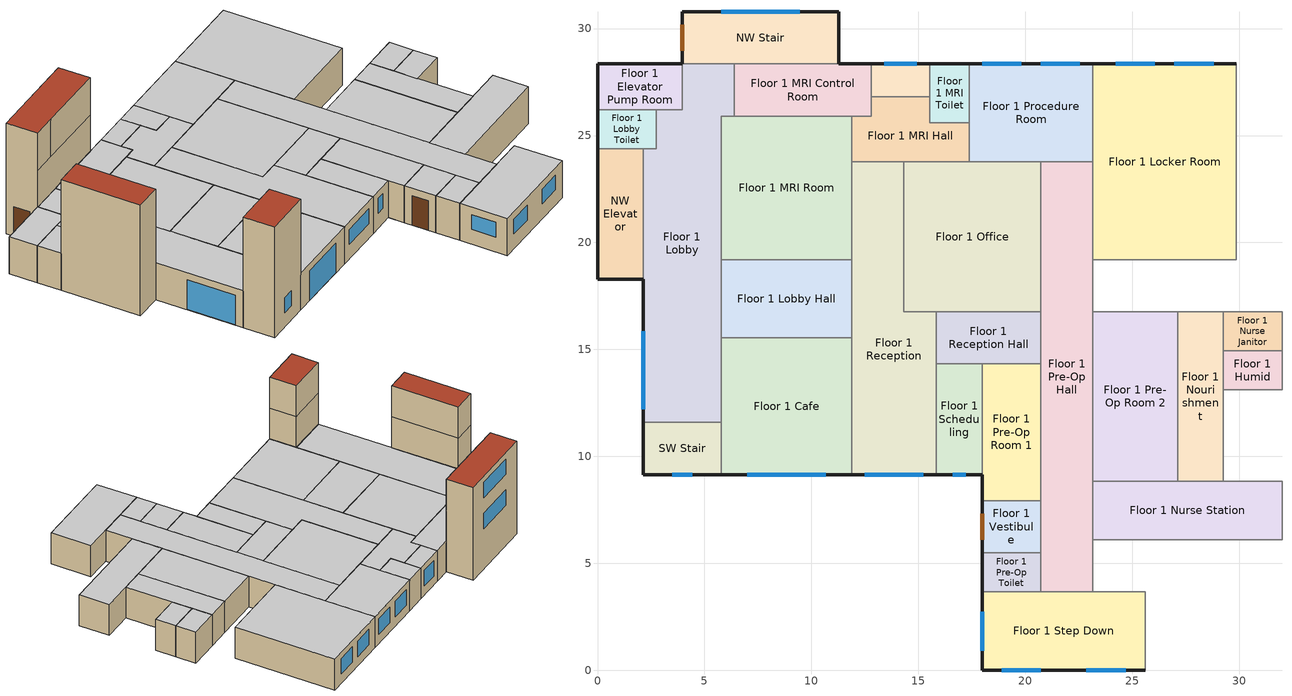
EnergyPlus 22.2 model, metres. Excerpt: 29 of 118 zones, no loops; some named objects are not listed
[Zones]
Floor 1 Office
 floor ground (ext-slab): 20.73,23.77 20.73,16.76 14.33,16.76 14.33,23.77 z0
 wall adiabatic (int-walls): 20.73,16.76 20.73,23.77 14.33,23.77 14.33,16.76 20.73,16.76 z0:3.05
 ceiling adiabatic (INT-FLOOR-UNDERSIDE): 20.73,16.76 20.73,23.77 14.33,23.77 14.33,16.76 z3.05
Floor 1 Nurse Janitor
 floor ground (ext-slab): 29.26,14.94 29.26,16.76 32,16.76 32,14.94 z0
 wall adiabatic (int-walls): 32,16.76 29.26,16.76 29.26,14.94 32,14.94 32,16.76 z0:3.05
 ceiling adiabatic (INT-FLOOR-UNDERSIDE): 32,16.76 29.26,16.76 29.26,14.94 32,14.94 z3.05
Floor 1 Pre-Op Toilet
 floor ground (ext-slab): 17.98,5.49 20.73,5.49 20.73,3.66 17.98,3.66 z0
 wall outside (Steel Frame Non-res Ext Wall): 17.98,5.49 17.98,3.66 z0:3.05
 wall adiabatic (int-walls): 17.98,3.66 20.73,3.66 20.73,5.49 17.98,5.49 z0:3.05
 ceiling adiabatic (INT-FLOOR-UNDERSIDE): 20.73,5.49 17.98,5.49 17.98,3.66 20.73,3.66 z3.05
NW Stair
 floor ground (ext-slab): 3.96,30.78 11.28,30.78 11.28,28.35 3.96,28.35 z0
 wall outside (Steel Frame Non-res Ext Wall): 11.28,28.35 11.28,30.78 3.96,30.78 3.96,28.35 z0:9.14
 wall to Floor 3 Office (int-walls): 5.79,28.35 11.28,28.35 z6.1:9.14
 wall to Floor 1 MRI Control Room (int-walls): 6.4,28.35 11.28,28.35 z0:3.05
 wall to Floor 3 Elevator Hall (int-walls): 3.96,28.35 5.79,28.35 z6.1:9.14
 wall to Floor 2 Work (int-walls): 3.96,28.35 11.28,28.35 z3.05:6.1
 wall to Floor 1 Lobby (int-walls): 3.96,28.35 6.4,28.35 z0:3.05
 window (Window Non-res Fixed): 9.45,30.78 5.79,30.78 z7.01:8.53; 9.45,30.78 5.79,30.78 z3.96:5.49
 door (Swinging Door Non-res): 3.96,30.18 3.96,28.96 z0:2.44
 roof outside (IEAD Non-res Roof): 11.28,30.78 3.96,30.78 3.96,28.35 11.28,28.35 z9.14
Floor 1 MRI Room
 floor ground (ext-slab): 11.89,19.2 5.79,19.2 5.79,25.91 11.89,25.91 z0
 wall adiabatic (int-walls): 11.89,19.2 11.89,23.77 11.89,25.91 6.4,25.91 5.79,25.91 5.79,19.2 11.89,19.2 z0:3.05
 ceiling adiabatic (INT-FLOOR-UNDERSIDE): 5.79,19.2 11.89,19.2 11.89,25.91 5.79,25.91 z3.05
Floor 1 Vestibule
 floor ground (ext-slab): 20.73,5.49 17.98,5.49 17.98,7.92 20.73,7.92 z0
 wall outside (Steel Frame Non-res Ext Wall): 17.98,7.92 17.98,5.49 z0:3.05
 wall adiabatic (int-walls): 17.98,5.49 20.73,5.49 20.73,7.92 17.98,7.92 z0:3.05
 door (Swinging Door Non-res): 17.98,7.32 17.98,6.1 z0:2.44
 ceiling adiabatic (INT-FLOOR-UNDERSIDE): 17.98,5.49 20.73,5.49 20.73,7.92 17.98,7.92 z3.05
Floor 1 Humid
 floor ground (ext-slab): 32,14.94 32,13.11 29.26,13.11 29.26,14.94 z0
 wall adiabatic (int-walls): 32,14.94 29.26,14.94 29.26,13.11 32,13.11 32,14.94 z0:3.05
 ceiling adiabatic (INT-FLOOR-UNDERSIDE): 32,13.11 32,14.94 29.26,14.94 29.26,13.11 z3.05
Floor 1 Nurse Station
 floor ground (ext-slab): 23.16,6.1 23.16,8.84 32,8.84 32,6.1 z0
 wall adiabatic (int-walls): 23.16,6.1 32,6.1 32,8.84 23.16,8.84 23.16,6.1 z0:3.05
 ceiling adiabatic (INT-FLOOR-UNDERSIDE): 23.16,6.1 32,6.1 32,8.84 23.16,8.84 z3.05
Floor 1 Pre-Op Room 1
 floor ground (ext-slab): 20.73,7.92 17.98,7.92 17.98,14.33 20.73,14.33 z0
 wall outside (Steel Frame Non-res Ext Wall): 17.98,9.14 17.98,7.92 z0:3.05
 wall adiabatic (int-walls): 17.98,7.92 20.73,7.92 20.73,14.33 17.98,14.33 17.98,9.14 z0:3.05
 ceiling adiabatic (INT-FLOOR-UNDERSIDE): 20.73,7.92 20.73,14.33 17.98,14.33 17.98,7.92 z3.05
Floor 1 MRI Toilet
 floor ground (ext-slab): 17.37,25.6 15.54,25.6 15.54,28.35 17.37,28.35 z0
 wall outside (Steel Frame Non-res Ext Wall): 17.37,28.35 15.54,28.35 z0:3.05
 wall adiabatic (int-walls): 15.54,28.35 15.54,25.6 17.37,25.6 17.37,28.35 z0:3.05
 ceiling adiabatic (INT-FLOOR-UNDERSIDE): 15.54,25.6 17.37,25.6 17.37,28.35 15.54,28.35 z3.05
Floor 1 Reception
 floor ground (ext-slab): 11.89,23.77 14.33,23.77 14.33,16.76 15.85,16.76 15.85,9.14 11.89,9.14 z0
 wall outside (Steel Frame Non-res Ext Wall): 11.89,9.14 15.85,9.14 z0:3.05
 wall adiabatic (int-walls): 15.85,9.14 15.85,16.76 14.33,16.76 14.33,23.77 11.89,23.77 11.89,9.14 z0:3.05
 window (Window Non-res Fixed): 12.5,9.14 15.24,9.14 z1.22:2.44
 ceiling adiabatic (INT-FLOOR-UNDERSIDE): 14.33,16.76 14.33,23.77 11.89,23.77 11.89,9.14 15.85,9.14 15.85,16.76 z3.05
Floor 1 MRI Hall
 floor ground (ext-slab): 11.89,23.77 11.89,25.91 12.8,25.91 12.8,26.82 15.54,26.82 15.54,25.6 17.37,25.6 17.37,23.77 z0
 wall adiabatic (int-walls): 15.54,25.6 15.54,26.82 12.8,26.82 12.8,25.91 11.89,25.91 11.89,23.77 14.33,23.77 17.37,23.77 17.37,25.6 15.54,25.6 z0:3.05
 ceiling adiabatic (INT-FLOOR-UNDERSIDE): 11.89,25.91 11.89,23.77 17.37,23.77 17.37,25.6 15.54,25.6 15.54,26.82 12.8,26.82 12.8,25.91 z3.05
Floor 1 Lobby
 floor ground (ext-slab): 5.79,11.58 2.13,11.58 2.13,24.38 2.74,24.38 2.74,26.21 3.96,26.21 3.96,28.35 6.4,28.35 6.4,25.91 5.79,25.91 z0
 wall outside (Steel Frame Non-res Ext Wall): 2.13,18.29 2.13,11.58 z0:3.05
 wall adiabatic (int-walls): 3.96,28.35 3.96,26.21 2.74,26.21 2.74,24.38 2.13,24.38 / 5.79,11.58 5.79,25.91 6.4,25.91 6.4,28.35 z0:3.05
 wall to NW Elevator (int-walls): 2.13,24.38 2.13,18.29 z0:3.05
 wall to SW Stair (int-walls): 2.13,11.58 5.79,11.58 z0:3.05
 window (Window Non-res Fixed): 2.13,15.85 2.13,12.19 z0.03:2.46
 ceiling adiabatic (INT-FLOOR-UNDERSIDE): 2.13,24.38 2.13,11.58 5.79,11.58 5.79,25.91 6.4,25.91 6.4,28.35 3.96,28.35 3.96,26.21 2.74,26.21 2.74,24.38 z3.05
Floor 1 Dressing Room
 floor ground (ext-slab): 15.54,28.35 15.54,26.82 12.8,26.82 12.8,28.35 z0
 wall outside (Steel Frame Non-res Ext Wall): 15.54,28.35 12.8,28.35 z0:3.05
 wall adiabatic (int-walls): 12.8,28.35 12.8,26.82 15.54,26.82 15.54,28.35 z0:3.05
 window (Window Non-res Fixed): 14.94,28.35 13.41,28.35 z0.91:2.44
 ceiling adiabatic (INT-FLOOR-UNDERSIDE): 15.54,26.82 15.54,28.35 12.8,28.35 12.8,26.82 z3.05
Floor 1 Cafe
 floor ground (ext-slab): 11.89,9.14 5.79,9.14 5.79,15.54 11.89,15.54 z0
 wall outside (Steel Frame Non-res Ext Wall): 5.79,9.14 11.89,9.14 z0:3.05
 wall adiabatic (int-walls): 11.89,9.14 11.89,15.54 5.79,15.54 5.79,11.58 z0:3.05
 wall to SW Stair (int-walls): 5.79,11.58 5.79,9.14 z0:3.05
 window (Window Non-res Fixed): 7.01,9.14 10.67,9.14 z0.03:2.46
 ceiling adiabatic (INT-FLOOR-UNDERSIDE): 5.79,9.14 11.89,9.14 11.89,15.54 5.79,15.54 z3.05
Floor 1 Procedure Room
 floor ground (ext-slab): 17.37,28.35 23.16,28.35 23.16,23.77 17.37,23.77 z0
 wall outside (Steel Frame Non-res Ext Wall): 23.16,28.35 17.37,28.35 z0:3.05
 wall adiabatic (int-walls): 17.37,28.35 17.37,23.77 23.16,23.77 23.16,28.35 z0:3.05
 window (Window Non-res Fixed): 22.56,28.35 20.73,28.35 / 19.81,28.35 17.98,28.35 z0.91:2.44
 ceiling adiabatic (INT-FLOOR-UNDERSIDE): 23.16,23.77 23.16,28.35 17.37,28.35 17.37,23.77 z3.05
Floor 1 Pre-Op Hall
 floor ground (ext-slab): 20.73,3.66 20.73,23.77 23.16,23.77 23.16,3.66 z0
 wall adiabatic (int-walls): 20.73,3.66 23.16,3.66 23.16,23.77 20.73,23.77 20.73,3.66 z0:3.05
 ceiling adiabatic (INT-FLOOR-UNDERSIDE): 20.73,3.66 23.16,3.66 23.16,23.77 20.73,23.77 z3.05
Floor 1 Pre-Op Room 2
 floor ground (ext-slab): 27.13,16.76 27.13,8.84 23.16,8.84 23.16,16.76 z0
 wall adiabatic (int-walls): 27.13,16.76 23.16,16.76 23.16,8.84 27.13,8.84 27.13,16.76 z0:3.05
 ceiling adiabatic (INT-FLOOR-UNDERSIDE): 27.13,16.76 23.16,16.76 23.16,8.84 27.13,8.84 z3.05
Floor 1 Locker Room
 floor ground (ext-slab): 23.16,28.35 29.87,28.35 29.87,19.2 23.16,19.2 z0
 wall outside (Steel Frame Non-res Ext Wall): 29.87,28.35 23.16,28.35 z0:3.05
 wall adiabatic (int-walls): 23.16,28.35 23.16,23.77 23.16,19.2 29.87,19.2 29.87,28.35 z0:3.05
 window (Window Non-res Fixed): 28.8,28.35 26.97,28.35 / 26.06,28.35 24.23,28.35 z0.91:2.44
 ceiling adiabatic (INT-FLOOR-UNDERSIDE): 29.87,28.35 23.16,28.35 23.16,19.2 29.87,19.2 z3.05
Floor 1 Lobby Toilet
 floor ground (ext-slab): 2.74,26.21 2.74,24.38 0,24.38 0,26.21 z0
 wall outside (Steel Frame Non-res Ext Wall): 0,26.21 0,24.38 z0:3.05
 wall to NW Elevator (int-walls): 0,24.38 2.13,24.38 z0:3.05
 wall adiabatic (int-walls): 2.13,24.38 2.74,24.38 2.74,26.21 0,26.21 z0:3.05
 ceiling adiabatic (INT-FLOOR-UNDERSIDE): 2.74,24.38 2.74,26.21 0,26.21 0,24.38 z3.05
SW Stair
 floor ground (ext-slab): 2.13,11.58 5.79,11.58 5.79,9.14 2.13,9.14 z0
 wall outside (Steel Frame Non-res Ext Wall): 2.13,11.58 2.13,9.14 5.79,9.14 z0:9.14
 wall to Floor 2 Reception (int-walls): 5.79,9.14 5.79,11.58 2.13,11.58 z3.05:6.1
 wall to Floor 3 Undeveloped 2 (int-walls): 5.79,9.14 5.79,11.58 2.13,11.58 z6.1:9.14
 window (Window Non-res Fixed): 3.51,9.14 4.42,9.14 z1.22:2.44
 roof outside (IEAD Non-res Roof): 2.13,11.58 2.13,9.14 5.79,9.14 5.79,11.58 z9.14
NW Elevator
 floor ground (ext-slab): 2.13,18.29 0,18.29 0,24.38 2.13,24.38 z0
 wall outside (Steel Frame Non-res Ext Wall): 0,24.38 0,18.29 2.13,18.29 z0:9.14
 wall to Floor 3 Office Toilet (int-walls): 2.13,24.38 0,24.38 z6.1:9.14
 wall to Floor 2 Work Toilet (int-walls): 2.13,24.38 0,24.38 z3.05:6.1
 wall to Floor 2 Work (int-walls): 2.13,18.29 2.13,24.38 z3.05:6.1
 wall to Floor 3 Elevator Hall (int-walls): 2.13,18.29 2.13,24.38 z6.1:9.14
 roof outside (IEAD Non-res Roof): 0,18.29 2.13,18.29 2.13,24.38 0,24.38 z9.14
Floor 1 Reception Hall
 floor ground (ext-slab): 20.73,16.76 20.73,14.33 15.85,14.33 15.85,16.76 z0
 wall adiabatic (int-walls): 15.85,16.76 15.85,14.33 20.73,14.33 20.73,16.76 15.85,16.76 z0:3.05
 ceiling adiabatic (INT-FLOOR-UNDERSIDE): 20.73,16.76 15.85,16.76 15.85,14.33 20.73,14.33 z3.05
Floor 1 Nourishment
 floor ground (ext-slab): 27.13,16.76 29.26,16.76 29.26,8.84 27.13,8.84 z0
 wall adiabatic (int-walls): 27.13,16.76 27.13,8.84 29.26,8.84 29.26,16.76 27.13,16.76 z0:3.05
 ceiling adiabatic (INT-FLOOR-UNDERSIDE): 29.26,16.76 27.13,16.76 27.13,8.84 29.26,8.84 z3.05
Floor 1 Scheduling
 floor ground (ext-slab): 17.98,9.14 15.85,9.14 15.85,14.33 17.98,14.33 z0
 wall outside (Steel Frame Non-res Ext Wall): 15.85,9.14 17.98,9.14 z0:3.05
 wall adiabatic (int-walls): 17.98,9.14 17.98,14.33 15.85,14.33 15.85,9.14 z0:3.05
 window (Window Non-res Fixed): 16.61,9.14 17.22,9.14 z1.22:2.44
 ceiling adiabatic (INT-FLOOR-UNDERSIDE): 15.85,9.14 17.98,9.14 17.98,14.33 15.85,14.33 z3.05
Floor 1 Lobby Hall
 floor ground (ext-slab): 11.89,19.2 11.89,15.54 5.79,15.54 5.79,19.2 z0
 wall adiabatic (int-walls): 5.79,19.2 5.79,15.54 11.89,15.54 11.89,19.2 5.79,19.2 z0:3.05
 ceiling adiabatic (INT-FLOOR-UNDERSIDE): 5.79,19.2 5.79,15.54 11.89,15.54 11.89,19.2 z3.05
Floor 1 MRI Control Room
 floor ground (ext-slab): 6.4,25.91 6.4,28.35 12.8,28.35 12.8,25.91 z0
 wall outside (Steel Frame Non-res Ext Wall): 12.8,28.35 11.28,28.35 z0:3.05
 wall adiabatic (int-walls): 6.4,28.35 6.4,25.91 12.8,25.91 12.8,28.35 z0:3.05
 ceiling adiabatic (INT-FLOOR-UNDERSIDE): 6.4,25.91 12.8,25.91 12.8,28.35 6.4,28.35 z3.05
Floor 1 Elevator Pump Room
 floor ground (ext-slab): 0,26.21 0,28.35 3.96,28.35 3.96,26.21 z0
 wall outside (Steel Frame Non-res Ext Wall): 3.96,28.35 0,28.35 0,26.21 z0:3.05
 wall adiabatic (int-walls): 0,26.21 3.96,26.21 3.96,28.35 z0:3.05
 ceiling adiabatic (INT-FLOOR-UNDERSIDE): 3.96,28.35 0,28.35 0,26.21 3.96,26.21 z3.05
Floor 1 Step Down
 floor ground (ext-slab): 17.98,3.66 25.6,3.66 25.6,0 17.98,0 z0
 wall outside (Steel Frame Non-res Ext Wall): 17.98,3.66 17.98,0 25.6,0 z0:3.05
 wall adiabatic (int-walls): 25.6,0 25.6,3.66 17.98,3.66 z0:3.05
 window (Window Non-res Fixed): 22.86,0 24.69,0 / 18.9,0 20.73,0 / 17.98,2.74 17.98,0.91 z1.22:2.44
 ceiling adiabatic (INT-FLOOR-UNDERSIDE): 17.98,0 25.6,0 25.6,3.66 17.98,3.66 z3.05
[Building]
Ref Bldg OutPatient New2004_v1.3_5.0: Loads convergence tolerance value=0.04; Maximum number of warmup days=25; Minimum number of warmup days=6; North axis=0; Solar distribution=FullInteriorAndExterior; Temperature convergence tolerance value=0.2; Terrain=City
[Site:GroundTemperature:BuildingSurface]
19.527, 19.502, 19.536, 19.598, 20.002, 21.64, 22.225, 22.375, 21.449, 20.121, 19.802, 19.633
[Site:Location]
USA IL-CHICAGO-OHARE: Elevation=190; Latitude=41.77; Longitude=-87.75; Time zone=-6
[Site:WaterMainsTemperature]
Annual average outdoor air temperature=9.69; Calculation method=Correlation; Maximum difference in monthly average outdoor air temperatures=28.1
[SizingPeriod:DesignDay] Barometric pressure=99063; Day of month=21; Daylight saving time indicator=No; Humidity condition type=WetBulb; Rain indicator=No; Snow indicator=No; Solar model indicator=ASHRAEClearSky
Name | Daily dry bulb temperature range | Day type | Maximum dry bulb temperature | Month | Sky clearness | Wetbulb or dewpoint at maximum dry bulb | Wind direction | Wind speed
CHICAGO Ann Clg .4% Condns WB=>MDB | 10.7 | SummerDesignDay | 31.2 | 7 | 1 | 25.5 | 230 | 5.3
CHICAGO Ann Htg 99.6% Condns DB | 0 | WinterDesignDay | -20.6 | 1 | 0 | -20.6 | 270 | 4.9
[Construction]
IEAD Non-res Roof: Roof Membrane, IEAD NonRes Roof Insulation, Metal Decking
INT-FLOOR-UNDERSIDE: CP02 CARPET PAD, MAT-CC05 4 HW CONCRETE
InteriorFurnishings: Std Wood 6inch
Steel Frame Non-res Ext Wall: Wood Siding, Steel Frame NonRes Wall Insulation, 1/2IN Gypsum
Swinging Door Non-res: Opaque Door panel NonRes
Window Non-res Fixed: NonRes Fixed Assembly Window
ext-slab: HW CONCRETE, CP02 CARPET PAD
int-walls: 1/2IN Gypsum, 1/2IN Gypsum
[Material] Thermal absorptance=0.9
Name | Conductivity | Density | Roughness | Solar absorptance | Specific heat | Thickness | Visible absorptance
1/2IN Gypsum | 0.16 | 784.9 | Smooth | 0.92 | 830 | 0.0127 | 0.92
HW CONCRETE | 1.311 | 2240 | Rough | 0.7 | 836.8 | 0.2032 | 0.7
IEAD NonRes Roof Insulation | 0.049 | 265 | MediumRough | 0.7 | 836.8 | 0.127339 | 0.7
MAT-CC05 4 HW CONCRETE | 1.311 | 2240 | Rough | 0.7 | 836.8 | 0.1016 | 0.7
Metal Decking | 45.006 | 7680 | MediumSmooth | 0.7 | 418.4 | 0.0015 | 0.3
Roof Membrane | 0.16 | 1121.29 | VeryRough | 0.7 | 1460 | 0.0095 | 0.7
Std Wood 6inch | 0.12 | 540 | MediumSmooth | 0.7 | 1210 | 0.15 | 0.7
Steel Frame NonRes Wall Insulation | 0.049 | 265 | MediumRough | 0.7 | 836.8 | 0.0870565 | 0.7
Wood Siding | 0.11 | 544.62 | MediumSmooth | 0.78 | 1210 | 0.01 | 0.78
[Material:NoMass] Solar absorptance=0.7; Thermal absorptance=0.9
Name | Roughness | Thermal resistance | Visible absorptance
CP02 CARPET PAD | VeryRough | 0.2165 | 0.8
Opaque Door panel NonRes | MediumRough | 0.101897 | 0.7
[WindowMaterial:SimpleGlazingSystem]
NonRes Fixed Assembly Window: Solar heat gain coefficient=0.39; U factor=3.23646
[AvailabilityManager:NightCycle] Applicability schedule=ALWAYS_ON; Control type=CycleOnAny; Cycling run time=1800; Cycling run time control type=FixedRunTime; Thermostat tolerance=1
Name | Fan schedule
AHU-1 Availability Manager | AHU-1_Fan_Sch
AHU-2 Availability Manager | AHU-2_Fan_Sch
[ElectricEquipment] Fraction latent=0
Name | Design level calculation method | End use subcategory | Fraction lost | Fraction radiant | Schedule | Watts per zone floor area | Zone or zonelist or space or spacelist | Design level
Floor 1 Cafe_PlugMisc_Equip | Watts/Area | General | 0 | 0.5 | BLDG_EQUIP_SCH | 10.76 | Floor 1 Cafe
Floor 1 Dressing Room_PlugMisc_Equip | Watts/Area | General | 0 | 0.5 | BLDG_EQUIP_SCH | 11.84 | Floor 1 Dressing Room
Floor 1 Elevator Pump Room_Elevators_Equip | EquipmentLevel | Elevators | 0.9 | 0.1 | BLDG_ELEVATORS |  | Floor 1 Elevator Pump Room | 48164.8
Floor 1 Humid_PlugMisc_Equip | Watts/Area | General | 0 | 0.5 | BLDG_EQUIP_SCH | 11.84 | Floor 1 Humid
Floor 1 Lobby Hall_PlugMisc_Equip | Watts/Area | General | 0 | 0.5 | BLDG_EQUIP_SCH | 4.31 | Floor 1 Lobby Hall
Floor 1 Lobby Toilet_PlugMisc_Equip | Watts/Area | General | 0.7 | 0.3 | BLDG_EQUIP_SCH | 4.31 | Floor 1 Lobby Toilet
Floor 1 Lobby Toilet_ZoneExhaustFans | EquipmentLevel | Zone Exhaust Fans | 1 | 0 | AHU-1_Fan_Sch |  | Floor 1 Lobby Toilet | 15.7101
Floor 1 Lobby_PlugMisc_Equip | Watts/Area | General | 0 | 0.5 | BLDG_EQUIP_SCH | 11.84 | Floor 1 Lobby
Floor 1 Locker Room_PlugMisc_Equip | Watts/Area | General | 0 | 0.5 | BLDG_EQUIP_SCH | 32.29 | Floor 1 Locker Room
Floor 1 MRI Control Room_PlugMisc_Equip | Watts/Area | General | 0 | 0.5 | BLDG_EQUIP_SCH | 11.84 | Floor 1 MRI Control Room
Floor 1 MRI Hall_PlugMisc_Equip | Watts/Area | General | 0 | 0.5 | BLDG_EQUIP_SCH | 4.31 | Floor 1 MRI Hall
Floor 1 MRI Room_PlugMisc_Equip | EquipmentLevel | General | 0 | 0.5 | RADIOLOGY_EQUIP_SCH |  | Floor 1 MRI Room | 23445.7
Floor 1 MRI Toilet_PlugMisc_Equip | Watts/Area | General | 0.7 | 0.3 | BLDG_EQUIP_SCH | 4.31 | Floor 1 MRI Toilet
Floor 1 MRI Toilet_ZoneExhaustFans | EquipmentLevel | Zone Exhaust Fans | 1 | 0 | AHU-1_Fan_Sch |  | Floor 1 MRI Toilet | 15.7101
Floor 1 Nourishment_PlugMisc_Equip | Watts/Area | General | 0 | 0.5 | BLDG_EQUIP_SCH | 21.53 | Floor 1 Nourishment
Floor 1 Nurse Station_PlugMisc_Equip | Watts/Area | General | 0 | 0.5 | BLDG_EQUIP_SCH | 21.53 | Floor 1 Nurse Station
Floor 1 Office_PlugMisc_Equip | Watts/Area | General | 0 | 0.5 | BLDG_EQUIP_SCH | 11.84 | Floor 1 Office
Floor 1 Pre-Op Hall_PlugMisc_Equip | Watts/Area | General | 0 | 0.5 | BLDG_EQUIP_SCH | 4.31 | Floor 1 Pre-Op Hall
Floor 1 Pre-Op Room 1_PlugMisc_Equip | Watts/Area | General | 0 | 0.5 | BLDG_EQUIP_SCH | 21.53 | Floor 1 Pre-Op Room 1
Floor 1 Pre-Op Room 2_PlugMisc_Equip | Watts/Area | General | 0 | 0.5 | BLDG_EQUIP_SCH | 21.53 | Floor 1 Pre-Op Room 2
Floor 1 Pre-Op Toilet_PlugMisc_Equip | Watts/Area | General | 0.7 | 0.3 | BLDG_EQUIP_SCH | 4.31 | Floor 1 Pre-Op Toilet
Floor 1 Pre-Op Toilet_ZoneExhaustFans | EquipmentLevel | Zone Exhaust Fans | 1 | 0 | AHU-1_Fan_Sch |  | Floor 1 Pre-Op Toilet | 15.7101
Floor 1 Procedure Room_PlugMisc_Equip | Watts/Area | General | 0 | 0.5 | BLDG_EQUIP_SCH | 32.29 | Floor 1 Procedure Room
Floor 1 Reception Hall_PlugMisc_Equip | Watts/Area | General | 0 | 0.5 | BLDG_EQUIP_SCH | 4.31 | Floor 1 Reception Hall
Floor 1 Reception_PlugMisc_Equip | Watts/Area | General | 0 | 0.5 | BLDG_EQUIP_SCH | 11.84 | Floor 1 Reception
Floor 1 Scheduling_PlugMisc_Equip | Watts/Area | General | 0 | 0.5 | BLDG_EQUIP_SCH | 11.84 | Floor 1 Scheduling
Floor 1 Step Down_PlugMisc_Equip | Watts/Area | General | 0 | 0.5 | BLDG_EQUIP_SCH | 32.29 | Floor 1 Step Down
Floor 1 Vestibule_PlugMisc_Equip | Watts/Area | General | 0 | 0.5 | BLDG_EQUIP_SCH | 4.31 | Floor 1 Vestibule
[Exterior:Lights]
Exterior Facade Lighting: Control option=AstronomicalClock; Design level=14095; End use subcategory=Exterior Facade Lighting; Schedule=ALWAYS_ON
[InternalMass] Construction=InteriorFurnishings
Name | Zone or zonelist | Surface area
Floor 1 Cafe Internal Mass | Floor 1 Cafe | 78.0386
Floor 1 Dressing Room Internal Mass | Floor 1 Dressing Room | 8.3613
Floor 1 Elevator Pump Room Internal Mass | Floor 1 Elevator Pump Room | 16.9084
Floor 1 Humid Internal Mass | Floor 1 Humid | 10.0335
Floor 1 Lobby Hall Internal Mass | Floor 1 Lobby Hall | 44.5935
Floor 1 Lobby Internal Mass | Floor 1 Lobby | 115.5714
Floor 1 Lobby Toilet Internal Mass | Floor 1 Lobby Toilet | 10.0335
Floor 1 Locker Room Internal Mass | Floor 1 Locker Room | 122.632
Floor 1 MRI Control Room Internal Mass | Floor 1 MRI Control Room | 31.2154
Floor 1 MRI Hall Internal Mass | Floor 1 MRI Hall | 27.3135
Floor 1 MRI Room Internal Mass | Floor 1 MRI Room | 81.7547
Floor 1 MRI Toilet Internal Mass | Floor 1 MRI Toilet | 10.0335
Floor 1 Nourishment Internal Mass | Floor 1 Nourishment | 33.8167
Floor 1 Nurse Janitor Internal Mass | Floor 1 Nurse Janitor | 10.0335
Floor 1 Nurse Station Internal Mass | Floor 1 Nurse Station | 48.4954
Floor 1 Office Internal Mass | Floor 1 Office | 89.7443
Floor 1 Pre-Op Hall Internal Mass | Floor 1 Pre-Op Hall | 98.1056
Floor 1 Pre-Op Room 1 Internal Mass | Floor 1 Pre-Op Room 1 | 35.1173
Floor 1 Pre-Op Room 2 Internal Mass | Floor 1 Pre-Op Room 2 | 62.8025
Floor 1 Pre-Op Toilet Internal Mass | Floor 1 Pre-Op Toilet | 10.0335
Floor 1 Procedure Room Internal Mass | Floor 1 Procedure Room | 52.9547
Floor 1 Reception Hall Internal Mass | Floor 1 Reception Hall | 23.7832
Floor 1 Reception Internal Mass | Floor 1 Reception | 94.5753
Floor 1 Scheduling Internal Mass | Floor 1 Scheduling | 22.1109
Floor 1 Step Down Internal Mass | Floor 1 Step Down | 55.7418
Floor 1 Vestibule Internal Mass | Floor 1 Vestibule | 13.378
NW Elevator Internal Mass | NW Elevator | 26.0129
NW Stair Internal Mass | NW Stair | 35.6748
SW Stair Internal Mass | SW Stair | 17.8374
[Lights] Design level calculation method=Watts/Area; End use subcategory=General; Fraction radiant=0.7; Fraction replaceable=1; Fraction visible=0.2; Return air fraction=0; Return air fraction calculated from plenum temperature=No; Schedule=BLDG_LIGHT_SCH
Name | Watts per zone floor area | Zone or zonelist or space or spacelist
Floor 1 Cafe_Lights | 9.69 | Floor 1 Cafe
Floor 1 Dressing Room_Lights | 11.84 | Floor 1 Dressing Room
Floor 1 Elevator Pump Room_Lights | 9.69 | Floor 1 Elevator Pump Room
Floor 1 Humid_Lights | 11.84 | Floor 1 Humid
Floor 1 Lobby Hall_Lights | 10.76 | Floor 1 Lobby Hall
Floor 1 Lobby Toilet_Lights | 9.69 | Floor 1 Lobby Toilet
Floor 1 Lobby_Lights | 13.99 | Floor 1 Lobby
Floor 1 Locker Room_Lights | 8.61 | Floor 1 Locker Room
Floor 1 MRI Control Room_Lights | 4.31 | Floor 1 MRI Control Room
Floor 1 MRI Hall_Lights | 10.76 | Floor 1 MRI Hall
Floor 1 MRI Room_Lights | 4.31 | Floor 1 MRI Room
Floor 1 MRI Toilet_Lights | 9.69 | Floor 1 MRI Toilet
Floor 1 Nourishment_Lights | 10.76 | Floor 1 Nourishment
Floor 1 Nurse Janitor_Lights | 9.69 | Floor 1 Nurse Janitor
Floor 1 Nurse Station_Lights | 10.76 | Floor 1 Nurse Station
Floor 1 Office_Lights | 11.84 | Floor 1 Office
Floor 1 Pre-Op Hall_Lights | 10.76 | Floor 1 Pre-Op Hall
Floor 1 Pre-Op Room 1_Lights | 7.53 | Floor 1 Pre-Op Room 1
Floor 1 Pre-Op Room 2_Lights | 7.53 | Floor 1 Pre-Op Room 2
Floor 1 Pre-Op Toilet_Lights | 9.69 | Floor 1 Pre-Op Toilet
Floor 1 Procedure Room_Lights | 23.68 | Floor 1 Procedure Room
Floor 1 Reception Hall_Lights | 10.76 | Floor 1 Reception Hall
Floor 1 Reception_Lights | 13.99 | Floor 1 Reception
Floor 1 Scheduling_Lights | 11.84 | Floor 1 Scheduling
Floor 1 Step Down_Lights | 8.61 | Floor 1 Step Down
Floor 1 Vestibule_Lights | 10.76 | Floor 1 Vestibule
NW Elevator_Lights | 10.76 | NW Elevator
NW Stair_Lights | 10.76 | NW Stair
SW Stair_Lights | 10.76 | SW Stair
[People] Activity level schedule=ACTIVITY_SCH; Air velocity schedule=AIR_VELO_SCH; Clothing insulation calculation method=ClothingInsulationSchedule; Clothing insulation schedule=CLOTHING_SCH; Enable ashrae 55 comfort warnings=No; Fraction radiant=0.3; Mean radiant temperature calculation type=ZoneAveraged; Number of people calculation method=Area/Person; Number of people schedule=BLDG_OCC_SCH; Sensible heat fraction=Autocalculate; Thermal comfort model 1 type=Fanger; Work efficiency schedule=WORK_EFF_SCH
Name | Floor area per person | Zone or zonelist or space or spacelist
Floor 1 Cafe People | 1 | Floor 1 Cafe
Floor 1 Dressing Room People | 20 | Floor 1 Dressing Room
Floor 1 Humid People | 20 | Floor 1 Humid
Floor 1 Lobby People | 3.33 | Floor 1 Lobby
Floor 1 Locker Room People | 6.67 | Floor 1 Locker Room
Floor 1 MRI Control Room People | 5 | Floor 1 MRI Control Room
Floor 1 MRI Room People | 5 | Floor 1 MRI Room
Floor 1 Nourishment People | 5 | Floor 1 Nourishment
Floor 1 Nurse Station People | 5 | Floor 1 Nurse Station
Floor 1 Office People | 20 | Floor 1 Office
Floor 1 Pre-Op Room 1 People | 10 | Floor 1 Pre-Op Room 1
Floor 1 Pre-Op Room 2 People | 10 | Floor 1 Pre-Op Room 2
Floor 1 Procedure Room People | 5 | Floor 1 Procedure Room
Floor 1 Reception People | 3.33 | Floor 1 Reception
Floor 1 Scheduling People | 20 | Floor 1 Scheduling
Floor 1 Step Down People | 5 | Floor 1 Step Down
[SetpointManager:Scheduled]
AHU-1 SAT setpoint: Control variable=Temperature; Schedule=CAV_SAT_SCH; Setpoint node or nodelist=AHU-1 Supply Equipment Outlet Node
[UtilityCost:Charge:Block] Category variable=EnergyCharges; Season=Annual; Source variable=totalEnergy
Name | Block 1 cost per unit value or variable | Block 2 cost per unit value or variable | Block 3 cost per unit value or variable | Block 4 cost per unit value or variable | Block size 1 value or variable | Block size 2 value or variable | Block size 3 value or variable | Block size 4 value or variable | Tariff | Utility cost charge block | Block size multiplier value or variable
UtilityCost:Charge:Block 1 | 0.108222 | 0.087021 | 0.07842 | 0.05832 | 300 | 700 | 1500 | remaining | PSI_LLF_LowLoadFactorService | AnnualEnergyCharge
UtilityCost:Charge:Block 2 | 0 | 0.051773 | 0.046965 |  | 190 | 110 | remaining |  | PSI_LLF_LowLoadFactorService | AnnualDemandBaseCharge | TotalDemand
UtilityCost:Charge:Block 3 | 0.082409 | 0.072873 | 0.061696 | 0.041179 | 300 | 700 | 1500 | remaining | PSI_CS_CommercialElectricService | AnnualEnergyCharge
[UtilityCost:Charge:Simple] Season=Annual
Name | Category variable | Cost per unit value or variable | Source variable | Tariff | Utility cost charge simple
UtilityCost:Charge:Simple 1 | EnergyCharges | 0.002028 | totalEnergy | PSI_LLF_LowLoadFactorService | FuelCostAdjustEnergyCharge
UtilityCost:Charge:Simple 2 | EnergyCharges | 0.000536 | totalEnergy | PSI_LLF_LowLoadFactorService | QualPollutionControlAdjustEnergyCharge
UtilityCost:Charge:Simple 3 | EnergyCharges | 0.001127 | totalEnergy | PSI_LLF_LowLoadFactorService | SoxNoxRiderAdjustEnergyCharge
UtilityCost:Charge:Simple 4 | EnergyCharges | -0.00037 | totalEnergy | PSI_LLF_LowLoadFactorService | DSMRiderAdjustEnergyCharge
UtilityCost:Charge:Simple 5 | EnergyCharges | -3.1e-05 | totalEnergy | PSI_LLF_LowLoadFactorService | PurchPowerTrackerAdjustEnergyCharge
UtilityCost:Charge:Simple 6 | EnergyCharges | -0.000216 | totalEnergy | PSI_LLF_LowLoadFactorService | MidwestISOAdjustEnergyCharge
UtilityCost:Charge:Simple 7 | EnergyCharges | 0.000833 | totalEnergy | PSI_LLF_LowLoadFactorService | CleanCoalRiderEnergyCharge
UtilityCost:Charge:Simple 8 | Taxes | 0.08 | SubTotal | PSI_LLF_LowLoadFactorService | TaxofeightPercent
UtilityCost:Charge:Simple 9 | EnergyCharges | 0.002028 | totalEnergy | PSI_CS_CommercialElectricService | FuelCostAdjustEnergyCharge
UtilityCost:Charge:Simple 10 | EnergyCharges | 0.000536 | totalEnergy | PSI_CS_CommercialElectricService | QualPollutionControlAdjustEnergyCharge
UtilityCost:Charge:Simple 11 | EnergyCharges | 0.001127 | totalEnergy | PSI_CS_CommercialElectricService | SoxNoxRiderAdjustEnergyCharge
UtilityCost:Charge:Simple 12 | EnergyCharges | 2.1e-05 | totalEnergy | PSI_CS_CommercialElectricService | DSMRiderAdjustEnergyCharge
UtilityCost:Charge:Simple 13 | EnergyCharges | 3.4e-05 | totalEnergy | PSI_CS_CommercialElectricService | PurchPowerTrackerAdjustEnergyCharge
UtilityCost:Charge:Simple 14 | EnergyCharges | -0.000203 | totalEnergy | PSI_CS_CommercialElectricService | MidwestISOAdjustEnergyCharge
UtilityCost:Charge:Simple 15 | EnergyCharges | 0.000807 | totalEnergy | PSI_CS_CommercialElectricService | CleanCoalRiderEnergyCharge
UtilityCost:Charge:Simple 16 | Taxes | 0.08 | SubTotal | PSI_CS_CommercialElectricService | TaxofeightPercent
UtilityCost:Charge:Simple 17 | EnergyCharges | IN_MonthlyGasRates | totalEnergy | IN_EIAMonthlyRateGas | MonthlyRateGasCharge
UtilityCost:Charge:Simple 18 | Taxes | 0.08 | SubTotal | IN_EIAMonthlyRateGas | TaxofEightPercent
[UtilityCost:Qualify] Season=Annual; Threshold test=Count; Threshold value or variable=75; Variable=TotalDemand
Name | Number of months | Qualify type | Tariff | Utility cost qualify
UtilityCost:Qualify 1 | 12 | Minimum | PSI_LLF_LowLoadFactorService | MinDemand75kw
UtilityCost:Qualify 2 | 1 | Maximum | PSI_CS_CommercialElectricService | MaxDemand75kw
[UtilityCost:Tariff]
Name | Conversion factor choice | Group | Monthly charge or variable | Output meter | Demand window length
IN_EIAMonthlyRateGas | MCF | Comm Gas | 0 | NaturalGas:Facility
PSI_CS_CommercialElectricService | kWh | Comm Elect | 9.4 | Electricity:Facility
PSI_LLF_LowLoadFactorService | kWh | Comm Elect | 15 | Electricity:Facility | HalfHour
[UtilityCost:Variable]
IN_MonthlyGasRates: January value=8.22; February value=7.51; March value=8.97; April value=9.01; May value=9.16; June value=10.44; July value=10.32; August value=10.13; September value=9.2; October value=8.18; November value=7.83; December value=7.63; Tariff=IN_EIAMonthlyRateGas; Variable type=Currency
[Zone] Floor area=Autocalculate; Multiplier=1; Part of total floor area=Yes; Type=1
Floor 1 Cafe; Floor 1 Dressing Room; Floor 1 Elevator Pump Room; Floor 1 Humid; Floor 1 Lobby; Floor 1 Lobby Hall; Floor 1 Lobby Toilet; Floor 1 Locker Room; Floor 1 MRI Control Room; Floor 1 MRI Hall; Floor 1 MRI Room; Floor 1 MRI Toilet; Floor 1 Nourishment; Floor 1 Nurse Janitor; Floor 1 Nurse Station; Floor 1 Office; Floor 1 Pre-Op Hall; Floor 1 Pre-Op Room 1; Floor 1 Pre-Op Room 2; Floor 1 Pre-Op Toilet; Floor 1 Procedure Room; Floor 1 Reception; Floor 1 Reception Hall; Floor 1 Scheduling; Floor 1 Step Down; Floor 1 Vestibule; NW Elevator; NW Stair; SW Stair
[ZoneInfiltration:DesignFlowRate] Constant term coefficient=1; Schedule=INFIL_SCH; Temperature term coefficient=0; Velocity squared term coefficient=0; Velocity term coefficient=0
Name | Design flow rate calculation method | Flow rate per exterior surface area | Zone or zonelist or space or spacelist | Air changes per hour
Floor 1 Cafe_Infiltration | Flow/ExteriorWallArea | 0.000302 | Floor 1 Cafe
Floor 1 Dressing Room_Infiltration | Flow/ExteriorWallArea | 0.000302 | Floor 1 Dressing Room
Floor 1 Elevator Pump Room_Infiltration | Flow/ExteriorWallArea | 0.000302 | Floor 1 Elevator Pump Room
Floor 1 Lobby Toilet_Infiltration | Flow/ExteriorWallArea | 0.000302 | Floor 1 Lobby Toilet
Floor 1 Lobby_Infiltration | Flow/ExteriorWallArea | 0.000302 | Floor 1 Lobby
Floor 1 Locker Room_Infiltration | Flow/ExteriorWallArea | 0.000302 | Floor 1 Locker Room
Floor 1 MRI Toilet_Infiltration | Flow/ExteriorWallArea | 0.000302 | Floor 1 MRI Toilet
Floor 1 Pre-Op Room 1_Infiltration | Flow/ExteriorWallArea | 0.000302 | Floor 1 Pre-Op Room 1
Floor 1 Pre-Op Toilet_Infiltration | Flow/ExteriorWallArea | 0.000302 | Floor 1 Pre-Op Toilet
Floor 1 Procedure Room_Infiltration | Flow/ExteriorWallArea | 0.000302 | Floor 1 Procedure Room
Floor 1 Reception_Infiltration | Flow/ExteriorWallArea | 0.000302 | Floor 1 Reception
Floor 1 Scheduling_Infiltration | Flow/ExteriorWallArea | 0.000302 | Floor 1 Scheduling
Floor 1 Step Down_Infiltration | Flow/ExteriorWallArea | 0.000302 | Floor 1 Step Down
Floor 1 Vestibule_Infiltration | Flow/ExteriorWallArea | 0.000302 | Floor 1 Vestibule
NW Elevator_Infiltration | AirChanges/Hour |  | NW Elevator | 1
NW Stair_Infiltration | AirChanges/Hour |  | NW Stair | 1
SW Stair_Infiltration | AirChanges/Hour |  | SW Stair | 1
[ZoneMixing] Delta temperature=0
Name | Design flow rate calculation method | Flow rate per floor area | Schedule | Source zone or space | Zone or space | Design flow rate
Floor 1 Electrical Room Transfer Air | Flow/Area | 0.00025 | AHU-1_Fan_Sch | Floor 1 Lobby Hall | Floor 1 Electrical Room
Floor 1 Elevator Pump Room Transfer Air | Flow/Area | 0.00025 | AHU-1_Fan_Sch | Floor 1 IT Hall | Floor 1 Elevator Pump Room
Floor 1 Lobby Toilet Transfer Air | Flow/Zone |  | AHU-1_Fan_Sch | Floor 1 Lobby | Floor 1 Lobby Toilet | 0.04248
Floor 1 MRI Toilet Transfer Air | Flow/Zone |  | AHU-1_Fan_Sch | Floor 1 MRI Room | Floor 1 MRI Toilet | 0.04248
Floor 1 Nurse Janitor Transfer Air | Flow/Area | 0.00075 | AHU-1_Fan_Sch | Floor 1 Nurse Station | Floor 1 Nurse Janitor
Floor 1 Pre-Op Toilet Transfer Air | Flow/Zone |  | AHU-1_Fan_Sch | Floor 1 Pre-Op Hall | Floor 1 Pre-Op Toilet | 0.04248
Floor 1 Storage Transfer Air | Flow/Area | 0.00075 | AHU-1_Fan_Sch | Floor 1 Step Down | Floor 1 Storage
NE Stair Transfer Air | Flow/Area | 0.00025 | AHU-1_Fan_Sch | Floor 1 Cafe | NE Stair
NW Elevator Transfer Air | Flow/Area | 0.00025 | AHU-2_Fan_Sch | Floor 3 Elevator Hall | NW Elevator
NW Stair Transfer Air | Flow/Area | 0.00025 | AHU-1_Fan_Sch | Floor 1 Lobby | NW Stair
SW Stair Transfer Air | Flow/Area | 0.00025 | AHU-1_Fan_Sch | Floor 1 PACU | SW Stair
[Schedule:Compact]
ACTIVITY_SCH: Through: 12/31, For: AllDays, Until: 24:00, 120
AHU-1_Fan_Sch: Through: 12/31, For: Weekdays Saturday, Until: 04:00, 0, Until: 21:00, 1, Until: 24:00, 0, For: SummerDesignDay WinterDesignDay, Until: 24:00, 1, For: AllOtherDays, Until: 24:00, 0
AHU-2_Fan_Sch: Through: 12/31, For: Weekdays Saturday, Until: 06:00, 0, Until: 18:00, 1, Until: 24:00, 0, For: SummerDesignDay WinterDesignDay, Until: 24:00, 1, For: AllOtherDays, Until: 24:00, 0
AIR_VELO_SCH: Through: 12/31, For: AllDays, Until: 24:00, 0.2
ALWAYS_ON: Through: 12/31, For: AllDays, Until: 24:00, 1
BLDG_ELEVATORS: Through: 12/31, For: Weekdays SummerDesignDay, Until: 07:00, 0.05, Until: 08:00, 0.5, Until: 09:00, 0.75, Until: 10:00, 1, Until: 11:00, 1, Until: 12:00, 1, Until: 13:00, 0.75, Until: 14:00, 1, Until: 15:00, 1, Until: 16:00, 1, Until: 17:00, 1, Until: 18:00, 1, Until: 19:00, 0.52, Until: 20:00, 0.52, Until: 21:00, 0.52, Until: 22:00, 0.28, Until: 24:00, 0.05, For: Saturday, Until: 07:00, 0.05, Until: 08:00, 0.4, Until: 09:00, 0.46, Until: 10:00, 0.7, Until: 11:00, 0.7, Until: 12:00, 0.7, Until: 13:00, 0.51, Until: 14:00, 0.51, Until: 15:00, 0.51, Until: 16:00, 0.51, Until: 17:00, 0.51, Until: 18:00, 0.25, Until: 24:00, 0.05, For: AllOtherDays, Until: 08:00, 0.05, Until: 16:00, 0.4, Until: 24:00, 0.05
BLDG_EQUIP_SCH: Through: 12/31, For: Weekdays SummerDesignDay, Until: 04:00, 0.3, Until: 06:00, 0.5, Until: 18:00, 1, Until: 20:00, 0.5, Until: 24:00, 0.3, For: Saturday, Until: 07:00, 0.3, Until: 09:00, 0.5, Until: 15:00, 0.8, Until: 20:00, 0.5, Until: 24:00, 0.3, For: AllOtherDays, Until: 08:00, 0.3, Until: 17:00, 0.5, Until: 24:00, 0.3
BLDG_LIGHT_SCH: Through: 12/31, For: Weekdays SummerDesignDay, Until: 04:00, 0.1, Until: 06:00, 0.3, Until: 07:00, 0.6, Until: 18:00, 0.9, Until: 20:00, 0.6, Until: 22:00, 0.3, Until: 24:00, 0.1, For: Saturday, Until: 07:00, 0.1, Until: 09:00, 0.3, Until: 15:00, 0.4, Until: 20:00, 0.3, Until: 24:00, 0.1, For: AllOtherDays, Until: 08:00, 0.05, Until: 17:00, 0.1, Until: 24:00, 0.05
BLDG_OCC_SCH: Through: 12/31, For: Weekdays SummerDesignDay, Until: 04:00, 0.05, Until: 06:00, 0.2, Until: 07:00, 0.5, Until: 18:00, 0.9, Until: 20:00, 0.5, Until: 22:00, 0.2, Until: 24:00, 0.05, For: Saturday, Until: 07:00, 0.05, Until: 09:00, 0.2, Until: 15:00, 0.3, Until: 20:00, 0.2, Until: 24:00, 0.05, For: AllOtherDays, Until: 08:00, 0, Until: 17:00, 0.05, Until: 24:00, 0
CAV_SAT_SCH: Through: 12/31, For: AllDays, Until: 24:00, 11.1
CLOTHING_SCH: Through: 04/30, For: AllDays, Until: 24:00, 1, Through: 09/30, For: AllDays, Until: 24:00, 0.5, Through: 12/31, For: AllDays, Until: 24:00, 1
INFIL_SCH: Through: 12/31, For: SummerDesignDay WinterDesignDay, Until: 24:00, 1, For: AllOtherDays, Until: 24:00, 0.5
RADIOLOGY_EQUIP_SCH: Through: 12/31, For: Weekdays Saturday SummerDesignDay, Until: 06:00, 0.01, Until: 18:00, 0.96, Until: 24:00, 0.01, For: AllOtherDays, Until: 24:00, 0.01
WORK_EFF_SCH: Through: 12/31, For: AllDays, Until: 24:00, 0
